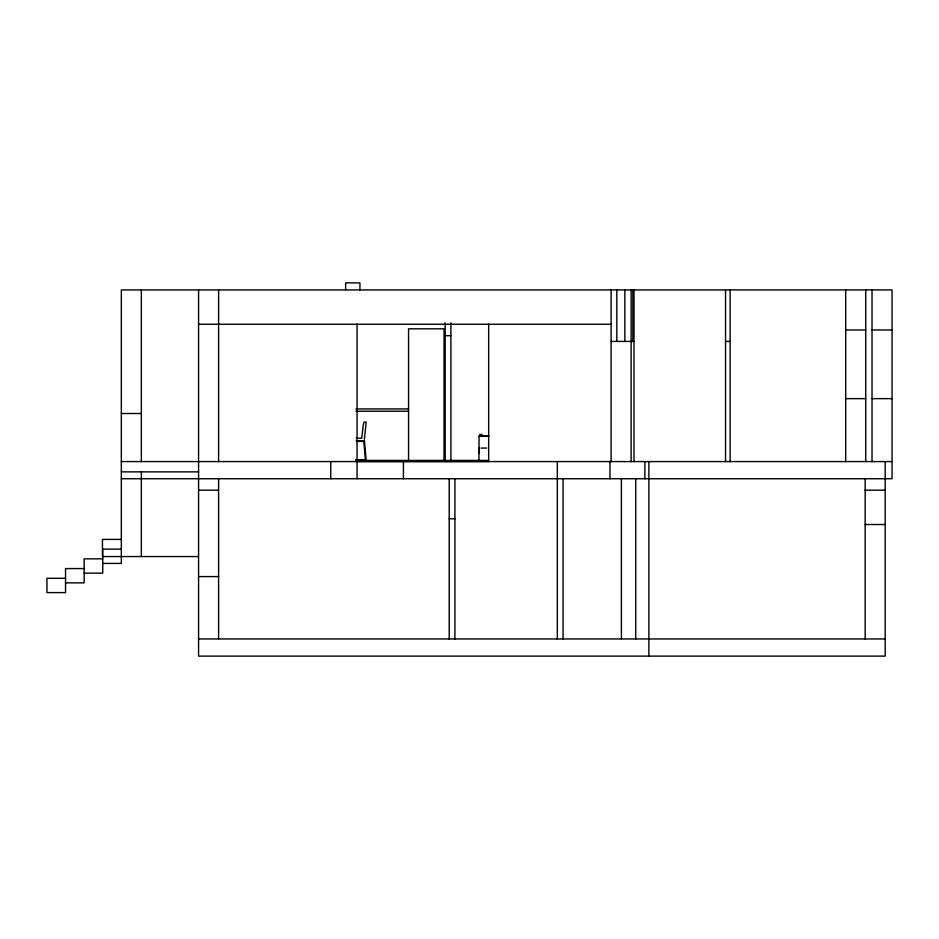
<?xml version="1.0" encoding="UTF-8"?>
<svg xmlns="http://www.w3.org/2000/svg" width="939" height="939" viewBox="0 0 939 939"><rect width="100%" height="100%" fill="white"/><g stroke="black" fill="none" stroke-linecap="round" stroke-linejoin="round"><path stroke-width="1.41" d="M479.676 434.44L482.024 434.44M198.575 324.248L611.113 324.248M845.699 329.976L865.735 329.976M872.026 329.976L892.05 329.976M445.18 335.692L450.908 335.692M611.113 341.42L634.001 341.42M725.542 341.42L730.119 341.42M845.699 398.641L865.735 398.641M872.026 398.641L892.05 398.641M355.963 408.935L408.559 408.935M355.963 411.223L408.559 411.223M121.331 413.512L141.355 413.512M488.75 435.989L479.031 435.989L479.031 453.126M479.031 436.342L488.75 436.342M356.21 438.208L361.703 438.208L363.323 424.698L364.109 422.069L366.163 422.069L364.379 439.217M356.21 440.79L364.449 440.79L366.163 460.427M356.937 441.424L363.816 441.424L365.424 459.793L355.658 459.793M481.014 448.067L486.66 448.067M355.963 460.427L488.409 460.427M356.444 461.46L488.808 461.46M121.331 461.577L892.05 461.577M121.331 471.871L198.575 471.871M121.331 478.737L198.176 478.737M198.575 478.737L892.05 478.737L892.05 289.928L121.331 289.928L121.331 563.423L102.738 563.423M198.575 490.181L218.599 490.181M865.159 490.181L885.184 490.181M449.182 518.798L454.91 518.798M865.159 524.514L885.184 524.514M121.331 539.397L102.457 539.397L102.457 556.557L198.282 556.557M121.331 549.115L102.738 549.115L102.738 573.154L84.146 573.154M102.738 558.846L84.146 558.846L84.146 582.873L65.542 582.873M84.146 568.576L65.542 568.576L65.542 592.603L46.95 592.603L46.95 578.295L65.542 578.295M198.575 576.581L218.599 576.581M198.575 638.954L885.184 638.954M885.184 461.577L885.184 656.115L198.575 656.115L198.575 289.928M872.026 289.928L872.026 461.577M865.735 289.928L865.735 461.577M865.159 478.737L865.159 638.954M845.699 289.928L845.699 461.577M730.119 289.928L730.119 461.577M725.542 289.928L725.542 461.577M648.872 461.577L648.872 656.115M644.87 461.577L644.87 478.737M635.715 478.737L635.715 638.954M634.001 289.928L634.001 461.577M632.851 289.928L632.851 341.42M631.137 289.928L631.137 461.577M624.846 289.928L624.846 341.42M621.407 478.737L621.407 638.954M616.829 289.928L616.829 341.42M611.113 289.928L611.113 461.577M609.974 461.577L609.974 478.737M563.048 478.737L563.048 638.954M557.332 461.577L557.332 638.954M488.667 324.248L488.667 461.577M478.937 448.067L478.937 460.427M454.91 478.737L454.91 638.954M450.908 322.828L450.908 461.577M449.182 478.737L449.182 638.954M445.18 322.828L445.18 461.577M444.041 460.427L444.041 328.826L408.559 328.826L408.559 460.427M403.418 461.577L403.418 478.737M359.93 290.034L359.93 282.885L345.622 282.885L345.622 290.034M357.066 324.248L357.066 478.737M330.751 461.577L330.751 478.737M218.599 289.928L218.599 461.577M218.599 478.737L218.599 638.954M141.355 289.928L141.355 461.577M141.355 471.589L141.355 556.557"/></g></svg>
